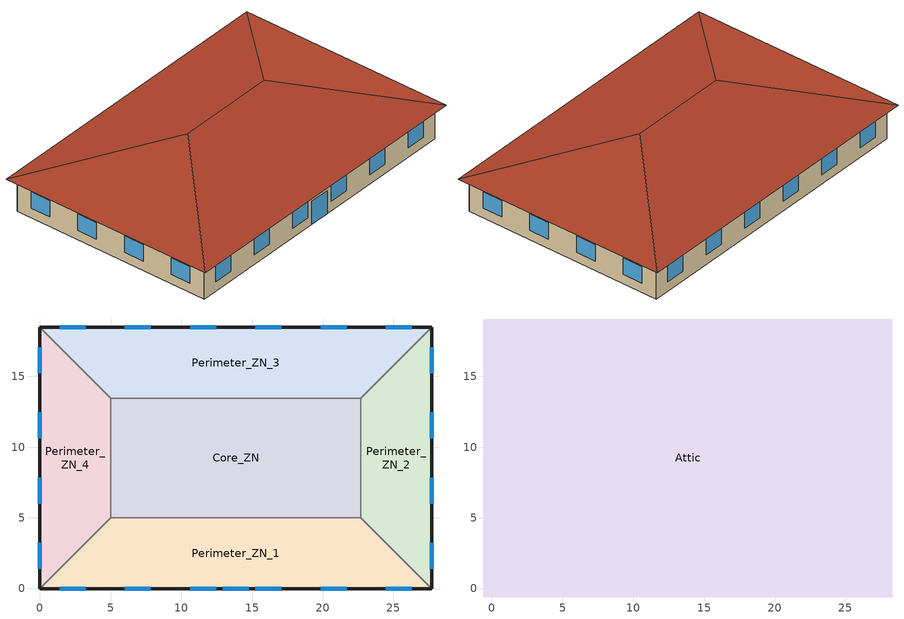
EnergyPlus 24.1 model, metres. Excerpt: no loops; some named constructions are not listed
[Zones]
Core_ZN
 floor ground (ext-slab): 5,13.46 22.69,13.46 22.69,5 5,5 z0
 wall to Perimeter_ZN_2 (int-walls): 22.69,5 22.69,13.46 z0:3.05
 wall to Perimeter_ZN_3 (int-walls): 22.69,13.46 5,13.46 z0:3.05
 wall to Perimeter_ZN_1 (int-walls): 5,5 22.69,5 z0:3.05
 wall to Perimeter_ZN_4 (int-walls): 5,13.46 5,5 z0:3.05
Perimeter_ZN_1
 floor ground (ext-slab): 27.69,0 0,0 5,5 22.69,5 z0
 wall outside (Mass Non-res Ext Wall): 0,0 27.69,0 z0:3.05
 wall to Perimeter_ZN_2 (int-walls): 27.69,0 22.69,5 z0:3.05
 wall to Perimeter_ZN_4 (int-walls): 5,5 0,0 z0:3.05
 window (Window Non-res Fixed): 1.39,0 3.22,0 / 6.01,0 7.84,0 / 10.62,0 12.45,0 / 15.24,0 17.07,0 / 19.85,0 21.68,0 / 24.47,0 26.3,0 z0.9:2.42; 12.93,0 14.76,0 z0:2.13
Perimeter_ZN_2
 floor ground (ext-slab): 22.69,13.46 27.69,18.46 27.69,0 22.69,5 z0
 wall outside (Mass Non-res Ext Wall): 27.69,0 27.69,18.46 z0:3.05
 wall to Perimeter_ZN_3 (int-walls): 27.69,18.46 22.69,13.46 z0:3.05
 window (Window Non-res Fixed): 27.69,1.39 27.69,3.22 / 27.69,6.01 27.69,7.84 / 27.69,10.62 27.69,12.45 / 27.69,15.24 27.69,17.07 z0.9:2.42
Perimeter_ZN_3
 floor ground (ext-slab): 5,13.46 0,18.46 27.69,18.46 22.69,13.46 z0
 wall outside (Mass Non-res Ext Wall): 27.69,18.46 0,18.46 z0:3.05
 wall to Perimeter_ZN_4 (int-walls): 0,18.46 5,13.46 z0:3.05
 window (Window Non-res Fixed): 26.3,18.46 24.47,18.46 / 21.68,18.46 19.85,18.46 / 17.07,18.46 15.24,18.46 / 12.45,18.46 10.62,18.46 / 7.84,18.46 6.01,18.46 / 3.22,18.46 1.39,18.46 z0.9:2.42
Perimeter_ZN_4
 floor ground (ext-slab): 5,5 0,0 0,18.46 5,13.46 z0
 wall outside (Mass Non-res Ext Wall): 0,18.46 0,0 z0:3.05
 window (Window Non-res Fixed): 0,17.07 0,15.24 / 0,12.45 0,10.62 / 0,7.84 0,6.01 / 0,3.22 0,1.39 z0.9:2.42
Attic
 floor outside (Attic Non-res Floor): 28.29,19.06 28.29,-0.6 27.69,0 27.69,18.46 z3.05; -0.6,19.06 28.29,19.06 27.69,18.46 0,18.46 z3.05; 0,0 27.69,0 28.29,-0.6 -0.6,-0.6 z3.05; -0.6,19.06 0,18.46 0,0 -0.6,-0.6 z3.05
 floor to Core_ZN (Attic Non-res Floor): 5,13.46 22.69,13.46 22.69,5 5,5 z3.05
 floor to Perimeter_ZN_2 (Attic Non-res Floor): 22.69,5 22.69,13.46 27.69,18.46 27.69,0 z3.05
 floor to Perimeter_ZN_3 (Attic Non-res Floor): 0,18.46 27.69,18.46 22.69,13.46 5,13.46 z3.05
 floor to Perimeter_ZN_1 (Attic Non-res Floor): 0,0 5,5 22.69,5 27.69,0 z3.05
 floor to Perimeter_ZN_4 (Attic Non-res Floor): 5,13.46 5,5 0,0 0,18.46 z3.05
 roof outside (Attic Non-res Roof): 28.29,-0.6,3.05 28.29,19.06,3.05 18.46,9.23,6.33; 28.29,19.06,3.05 -0.6,19.06,3.05 9.23,9.23,6.33 18.46,9.23,6.33; -0.6,-0.6,3.05 28.29,-0.6,3.05 18.46,9.23,6.33 9.23,9.23,6.33; -0.6,19.06,3.05 -0.6,-0.6,3.05 9.23,9.23,6.33
[CONSTRUCTION]
Constr_Z001_O2220_Concrete_2.2601m: Mat_Z001_O2220_Concrete_2.2601m
Constr_Z001_O2221_Metal_0.2340m: Mat_Z001_O2221_Metal_0.2340m
Constr_Z001_O2222_Metal_0.4208m: Mat_Z001_O2222_Metal_0.4208m
Constr_Z001_O2223_Metal_1.0093m: Mat_Z001_O2223_Metal_1.0093m
Constr_Z001_O2224_Plastic_0.1578m: Mat_Z001_O2224_Plastic_0.1578m
Constr_Z001_O2225_Plastic_0.1177m: Mat_Z001_O2225_Plastic_0.1177m
Constr_Z001_O2226_Plastic_0.1209m: Mat_Z001_O2226_Plastic_0.1209m
Constr_Z001_O2227_Plastic_0.1000m: Mat_Z001_O2227_Plastic_0.1000m
Constr_Z001_O2228_Plastic_0.1457m: Mat_Z001_O2228_Plastic_0.1457m
Constr_Z001_O2229_Wood_0.0429m: Mat_Z001_O2229_Wood_0.0429m
Constr_Z001_O2230_Plastic_0.2050m: Mat_Z001_O2230_Plastic_0.2050m
Constr_Z001_O2231_Plastic_0.1258m: Mat_Z001_O2231_Plastic_0.1258m
Constr_Z001_O2232_Plastic_0.0132m: Mat_Z001_O2232_Plastic_0.0132m
Constr_Z001_O2233_Plastic_0.1694m: Mat_Z001_O2233_Plastic_0.1694m
Constr_Z001_O2234_Plastic_0.1129m: Mat_Z001_O2234_Plastic_0.1129m
Constr_Z001_O2235_Wood_0.0456m: Mat_Z001_O2235_Wood_0.0456m
Constr_Z001_O2236_Plastic_0.1582m: Mat_Z001_O2236_Plastic_0.1582m
Constr_Z001_O2237_Wood_0.0462m: Mat_Z001_O2237_Wood_0.0462m
Constr_Z001_O2238_Wood_0.0544m: Mat_Z001_O2238_Wood_0.0544m
Constr_Z001_O2239_Plastic_0.1052m: Mat_Z001_O2239_Plastic_0.1052m
Constr_Z001_O2240_Plastic_0.1646m: Mat_Z001_O2240_Plastic_0.1646m
Constr_Z001_O2241_Books_0.2354m: Mat_Z001_O2241_Books_0.2354m
Constr_Z001_O2242_Plastic_0.1346m: Mat_Z001_O2242_Plastic_0.1346m
Constr_Z001_O2243_Plastic_0.1211m: Mat_Z001_O2243_Plastic_0.1211m
Constr_Z001_O2244_Plastic_0.1039m: Mat_Z001_O2244_Plastic_0.1039m
Constr_Z001_O2245_Wood_1.8713m: Mat_Z001_O2245_Wood_1.8713m
Constr_Z001_O2247_Plastic_2.0184m: Mat_Z001_O2247_Plastic_2.0184m
Constr_Z001_O2248_Plastic_1.9167m: Mat_Z001_O2248_Plastic_1.9167m
Constr_Z001_O2249_Plastic_1.9355m: Mat_Z001_O2249_Plastic_1.9355m
Constr_Z001_O2250_Plastic_1.9432m: Mat_Z001_O2250_Plastic_1.9432m
Constr_Z001_O2251_Plastic_1.9224m: Mat_Z001_O2251_Plastic_1.9224m
Constr_Z001_O2252_Wood_1.9391m: Mat_Z001_O2252_Wood_1.9391m
Constr_Z001_O2253_Wood_0.3966m: Mat_Z001_O2253_Wood_0.3966m
Constr_Z001_O2254_Wood_0.4558m: Mat_Z001_O2254_Wood_0.4558m
Constr_Z001_O2255_Wood_0.4438m: Mat_Z001_O2255_Wood_0.4438m
Constr_Z001_O2256_Wood_0.4721m: Mat_Z001_O2256_Wood_0.4721m
Constr_Z001_O2257_Wood_0.4020m: Mat_Z001_O2257_Wood_0.4020m
Constr_Z001_O2258_Wood_0.3921m: Mat_Z001_O2258_Wood_0.3921m
Constr_Z001_O2259_Wood_0.3245m: Mat_Z001_O2259_Wood_0.3245m
Constr_Z001_O2260_Wood_0.4006m: Mat_Z001_O2260_Wood_0.4006m
Constr_Z001_O2261_Plastic_1.9900m: Mat_Z001_O2261_Plastic_1.9900m
Constr_Z001_O2262_Wood_0.3963m: Mat_Z001_O2262_Wood_0.3963m
Constr_Z001_O2263_Wood_0.3981m: Mat_Z001_O2263_Wood_0.3981m
Constr_Z001_O2264_Wood_0.4413m: Mat_Z001_O2264_Wood_0.4413m
Constr_Z001_O2265_Wood_0.4720m: Mat_Z001_O2265_Wood_0.4720m
Constr_Z001_O2266_Wood_0.4507m: Mat_Z001_O2266_Wood_0.4507m
Constr_Z001_O2267_Wood_0.3932m: Mat_Z001_O2267_Wood_0.3932m
Constr_Z001_O2268_Wood_0.4478m: Mat_Z001_O2268_Wood_0.4478m
Constr_Z001_O2269_Wood_0.4352m: Mat_Z001_O2269_Wood_0.4352m
Constr_Z001_O2270_Wood_2.6012m: Mat_Z001_O2270_Wood_2.6012m
Constr_Z001_O2271_Plastic_2.0190m: Mat_Z001_O2271_Plastic_2.0190m
Constr_Z001_O2272_Plastic_0.0996m: Mat_Z001_O2272_Plastic_0.0996m
Constr_Z001_O2273_Wood_0.3887m: Mat_Z001_O2273_Wood_0.3887m
Constr_Z001_O2274_Plastic_2.4412m: Mat_Z001_O2274_Plastic_2.4412m
Constr_Z001_O2275_Plastic_1.8091m: Mat_Z001_O2275_Plastic_1.8091m
Constr_Z001_O2276_Plastic_2.1710m: Mat_Z001_O2276_Plastic_2.1710m
Constr_Z001_O2277_Plastic_1.7497m: Mat_Z001_O2277_Plastic_1.7497m
Constr_Z001_O2278_Plastic_2.2560m: Mat_Z001_O2278_Plastic_2.2560m
Constr_Z001_O2279_Wood_1.7218m: Mat_Z001_O2279_Wood_1.7218m
Constr_Z001_O2280_Concrete_1.8334m: Mat_Z001_O2280_Concrete_1.8334m
Constr_Z001_O2281_Metal_2.1809m: Mat_Z001_O2281_Metal_2.1809m
Constr_Z001_O2282_Metal_1.9381m: Mat_Z001_O2282_Metal_1.9381m
Constr_Z001_O2283_Metal_1.8836m: Mat_Z001_O2283_Metal_1.8836m
Constr_Z001_O2284_Plastic_2.4076m: Mat_Z001_O2284_Plastic_2.4076m
Constr_Z001_O2285_Plastic_2.0751m: Mat_Z001_O2285_Plastic_2.0751m
Constr_Z001_O2286_Plastic_1.5523m: Mat_Z001_O2286_Plastic_1.5523m
Constr_Z001_O2287_Plastic_2.0169m: Mat_Z001_O2287_Plastic_2.0169m
Constr_Z001_O2288_Plastic_2.0652m: Mat_Z001_O2288_Plastic_2.0652m
Constr_Z001_O2289_Wood_0.3810m: Mat_Z001_O2289_Wood_0.3810m
Constr_Z001_O2290_Plastic_1.9732m: Mat_Z001_O2290_Plastic_1.9732m
Constr_Z001_O2291_Plastic_1.6820m: Mat_Z001_O2291_Plastic_1.6820m
Constr_Z001_O2292_Plastic_0.2295m: Mat_Z001_O2292_Plastic_0.2295m
Constr_Z001_O2293_Plastic_1.7656m: Mat_Z001_O2293_Plastic_1.7656m
Constr_Z001_O2294_Plastic_1.5275m: Mat_Z001_O2294_Plastic_1.5275m
Constr_Z001_O2295_Wood_0.4200m: Mat_Z001_O2295_Wood_0.4200m
Constr_Z001_O2296_Plastic_1.8052m: Mat_Z001_O2296_Plastic_1.8052m
Constr_Z001_O2297_Wood_0.4112m: Mat_Z001_O2297_Wood_0.4112m
Constr_Z001_O2298_Wood_0.4702m: Mat_Z001_O2298_Wood_0.4702m
Constr_Z001_O2299_Plastic_1.2560m: Mat_Z001_O2299_Plastic_1.2560m
Constr_Z001_O2300_Plastic_1.9137m: Mat_Z001_O2300_Plastic_1.9137m
Constr_Z001_O2301_Books_1.6052m: Mat_Z001_O2301_Books_1.6052m
Constr_Z001_O2302_Plastic_1.7669m: Mat_Z001_O2302_Plastic_1.7669m
Constr_Z001_O2303_Plastic_1.7000m: Mat_Z001_O2303_Plastic_1.7000m
Constr_Z001_O2304_Plastic_1.7870m: Mat_Z001_O2304_Plastic_1.7870m
Constr_Z001_O2305_Plastic_0.2286m: Mat_Z001_O2305_Plastic_0.2286m
Constr_Z001_O2306_Wood_0.4031m: Mat_Z001_O2306_Wood_0.4031m
Constr_Z001_O2307_Concrete_0.5216m: Mat_Z001_O2307_Concrete_0.5216m
Constr_Z001_O2309_Wood_0.0705m: Mat_Z001_O2309_Wood_0.0705m
Constr_Z001_O2310_Wood_0.0692m: Mat_Z001_O2310_Wood_0.0692m
Constr_Z001_O2311_Wood_0.0597m: Mat_Z001_O2311_Wood_0.0597m
Constr_Z001_O2312_Plastic_0.3601m: Mat_Z001_O2312_Plastic_0.3601m
Constr_Z001_O2314_Wood_0.0677m: Mat_Z001_O2314_Wood_0.0677m
Constr_Z001_O2315_Wood_0.0695m: Mat_Z001_O2315_Wood_0.0695m
Constr_Z001_O2316_Wood_0.0690m: Mat_Z001_O2316_Wood_0.0690m
Constr_Z001_O2317_Wood_0.1121m: Mat_Z001_O2317_Wood_0.1121m
Constr_Z001_O2318_Wood_0.0617m: Mat_Z001_O2318_Wood_0.0617m
Constr_Z001_O2319_Wood_0.0582m: Mat_Z001_O2319_Wood_0.0582m
Constr_Z001_O2320_Concrete_0.7872m: Mat_Z001_O2320_Concrete_0.7872m
Constr_Z001_O2321_Wood_0.0441m: Mat_Z001_O2321_Wood_0.0441m
Constr_Z001_O2322_Plastic_0.1500m: Mat_Z001_O2322_Plastic_0.1500m
Constr_Z001_O2323_Wood_0.0534m: Mat_Z001_O2323_Wood_0.0534m
Constr_Z001_O2324_Plastic_0.0918m: Mat_Z001_O2324_Plastic_0.0918m
Constr_Z001_O2325_Plastic_0.3423m: Mat_Z001_O2325_Plastic_0.3423m
Constr_Z001_O2326_Books_0.1051m: Mat_Z001_O2326_Books_0.1051m
Constr_Z001_O2327_Plastic_0.1542m: Mat_Z001_O2327_Plastic_0.1542m
Constr_Z001_O2328_Plastic_0.1485m: Mat_Z001_O2328_Plastic_0.1485m
Constr_Z001_O2329_Plastic_0.1904m: Mat_Z001_O2329_Plastic_0.1904m
Constr_Z001_O2330_Plastic_0.1580m: Mat_Z001_O2330_Plastic_0.1580m
Constr_Z001_O2331_Plastic_0.0558m: Mat_Z001_O2331_Plastic_0.0558m
Constr_Z001_O2332_Plastic_0.0570m: Mat_Z001_O2332_Plastic_0.0570m
Constr_Z001_O2333_Wood_0.8588m: Mat_Z001_O2333_Wood_0.8588m
Constr_Z001_O2334_Wood_0.0272m: Mat_Z001_O2334_Wood_0.0272m
Constr_Z001_O2335_Wood_0.1078m: Mat_Z001_O2335_Wood_0.1078m
Constr_Z001_O2336_Wood_0.2680m: Mat_Z001_O2336_Wood_0.2680m
Constr_Z001_O2337_Wood_0.0672m: Mat_Z001_O2337_Wood_0.0672m
Constr_Z001_O2338_Wood_0.0653m: Mat_Z001_O2338_Wood_0.0653m
Constr_Z001_O2339_Fabric_0.5130m: Mat_Z001_O2339_Fabric_0.5130m
Constr_Z001_O2340_Wood_0.0702m: Mat_Z001_O2340_Wood_0.0702m
Constr_Z001_O2341_Wood_0.0616m: Mat_Z001_O2341_Wood_0.0616m
Constr_Z001_O2342_Wood_0.0561m: Mat_Z001_O2342_Wood_0.0561m
Constr_Z001_O2343_Wood_0.0410m: Mat_Z001_O2343_Wood_0.0410m
Constr_Z001_O2344_Wood_0.1022m: Mat_Z001_O2344_Wood_0.1022m
Constr_Z001_O2345_Wood_0.0514m: Mat_Z001_O2345_Wood_0.0514m
Constr_Z001_O2346_Wood_0.2193m: Mat_Z001_O2346_Wood_0.2193m
Constr_Z001_O2347_Wood_0.1848m: Mat_Z001_O2347_Wood_0.1848m
Constr_Z001_O2348_Wood_0.3084m: Mat_Z001_O2348_Wood_0.3084m
Constr_Z001_O2349_Wood_0.2725m: Mat_Z001_O2349_Wood_0.2725m
Constr_Z001_O2350_Wood_0.2994m: Mat_Z001_O2350_Wood_0.2994m
Constr_Z001_O2351_Wood_0.1586m: Mat_Z001_O2351_Wood_0.1586m
Constr_Z001_O2352_Wood_0.1521m: Mat_Z001_O2352_Wood_0.1521m
Constr_Z001_O2353_Wood_0.2015m: Mat_Z001_O2353_Wood_0.2015m
Constr_Z001_O2354_Wood_0.2369m: Mat_Z001_O2354_Wood_0.2369m
Constr_Z001_O2355_Wood_0.1536m: Mat_Z001_O2355_Wood_0.1536m
Constr_Z001_O2356_Wood_0.2126m: Mat_Z001_O2356_Wood_0.2126m
Constr_Z001_O2357_Plastic_0.2407m: Mat_Z001_O2357_Plastic_0.2407m
Constr_Z001_O2358_Plastic_0.1359m: Mat_Z001_O2358_Plastic_0.1359m
Constr_Z001_O2359_Books_0.0609m: Mat_Z001_O2359_Books_0.0609m
Constr_Z001_O2360_Plastic_0.1663m: Mat_Z001_O2360_Plastic_0.1663m
Constr_Z001_O2361_Wood_0.2301m: Mat_Z001_O2361_Wood_0.2301m
Constr_Z001_O2362_Wood_0.0985m: Mat_Z001_O2362_Wood_0.0985m
Constr_Z001_O2363_Books_0.0953m: Mat_Z001_O2363_Books_0.0953m
Constr_Z001_O2364_Plastic_0.0653m: Mat_Z001_O2364_Plastic_0.0653m
Constr_Z001_O2365_Plastic_0.0472m: Mat_Z001_O2365_Plastic_0.0472m
Constr_Z001_O2366_Fabric_0.0890m: Mat_Z001_O2366_Fabric_0.0890m
Constr_Z001_O2367_Fabric_0.1614m: Mat_Z001_O2367_Fabric_0.1614m
Constr_Z001_O2368_Fabric_0.1117m: Mat_Z001_O2368_Fabric_0.1117m
Constr_Z001_O2369_Fabric_0.1695m: Mat_Z001_O2369_Fabric_0.1695m
Constr_Z001_O2370_Fabric_0.1072m: Mat_Z001_O2370_Fabric_0.1072m
Constr_Z001_O2371_Fabric_0.1676m: Mat_Z001_O2371_Fabric_0.1676m
Constr_Z001_O2372_Wood_0.1441m: Mat_Z001_O2372_Wood_0.1441m
Constr_Z001_O2373_Plastic_0.1580m: Mat_Z001_O2373_Plastic_0.1580m
Constr_Z001_O2374_Plastic_0.0936m: Mat_Z001_O2374_Plastic_0.0936m
Constr_Z001_O2375_Fabric_0.1547m: Mat_Z001_O2375_Fabric_0.1547m
Constr_Z001_O2376_Fabric_0.2072m: Mat_Z001_O2376_Fabric_0.2072m
Constr_Z001_O2377_Fabric_0.2169m: Mat_Z001_O2377_Fabric_0.2169m
Constr_Z001_O2378_Fabric_0.1595m: Mat_Z001_O2378_Fabric_0.1595m
Constr_Z001_O2379_Plastic_0.0845m: Mat_Z001_O2379_Plastic_0.0845m
Constr_Z001_O2380_Plastic_0.1586m: Mat_Z001_O2380_Plastic_0.1586m
Constr_Z001_O2381_Wood_0.1431m: Mat_Z001_O2381_Wood_0.1431m
Constr_Z001_O2382_Wood_0.1703m: Mat_Z001_O2382_Wood_0.1703m
Constr_Z001_O2383_Wood_0.1181m: Mat_Z001_O2383_Wood_0.1181m
Constr_Z001_O2384_Wood_0.3300m: Mat_Z001_O2384_Wood_0.3300m
Constr_Z001_O2385_Wood_0.0676m: Mat_Z001_O2385_Wood_0.0676m
Constr_Z001_O2386_Wood_0.0634m: Mat_Z001_O2386_Wood_0.0634m
Constr_Z001_O2387_Fabric_0.5694m: Mat_Z001_O2387_Fabric_0.5694m
Constr_Z001_O2388_Wood_0.0609m: Mat_Z001_O2388_Wood_0.0609m
Constr_Z001_O2389_Wood_0.0964m: Mat_Z001_O2389_Wood_0.0964m
Constr_Z001_O2390_Wood_0.0623m: Mat_Z001_O2390_Wood_0.0623m
Constr_Z001_O2391_Wood_0.2884m: Mat_Z001_O2391_Wood_0.2884m
Constr_Z001_O2392_Wood_0.3297m: Mat_Z001_O2392_Wood_0.3297m
Constr_Z001_O2393_Wood_0.1209m: Mat_Z001_O2393_Wood_0.1209m
Constr_Z001_O2394_Wood_0.1845m: Mat_Z001_O2394_Wood_0.1845m
Constr_Z001_O2395_Wood_0.3739m: Mat_Z001_O2395_Wood_0.3739m
Constr_Z001_O2396_Plastic_0.2886m: Mat_Z001_O2396_Plastic_0.2886m
Constr_Z001_O2397_Books_0.0847m: Mat_Z001_O2397_Books_0.0847m
Constr_Z001_O2398_Fabric_0.1052m: Mat_Z001_O2398_Fabric_0.1052m
Constr_Z001_O2399_Plastic_0.2428m: Mat_Z001_O2399_Plastic_0.2428m
Constr_Z001_O2400_Plastic_0.0984m: Mat_Z001_O2400_Plastic_0.0984m
Constr_Z001_O2401_Wood_0.3273m: Mat_Z001_O2401_Wood_0.3273m
Constr_Z001_O2402_Plastic_0.1592m: Mat_Z001_O2402_Plastic_0.1592m
Constr_Z001_O2403_Concrete_0.2933m: Mat_Z001_O2403_Concrete_0.2933m
Constr_Z001_O2404_Concrete_0.2727m: Mat_Z001_O2404_Concrete_0.2727m
Constr_Z001_O2405_Metal_0.2288m: Mat_Z001_O2405_Metal_0.2288m
Constr_Z001_O2406_Wood_0.4260m: Mat_Z001_O2406_Wood_0.4260m
Constr_Z001_O2407_Fabric_0.6568m: Mat_Z001_O2407_Fabric_0.6568m
Constr_Z001_O2408_Wood_0.1584m: Mat_Z001_O2408_Wood_0.1584m
Constr_Z001_O2409_Wood_0.1159m: Mat_Z001_O2409_Wood_0.1159m
Constr_Z001_O2410_Plastic_0.1664m: Mat_Z001_O2410_Plastic_0.1664m
Constr_Z001_O2411_Wood_0.0946m: Mat_Z001_O2411_Wood_0.0946m
Constr_Z001_O2412_Wood_0.0690m: Mat_Z001_O2412_Wood_0.0690m
Constr_Z001_O2413_Wood_0.2717m: Mat_Z001_O2413_Wood_0.2717m
Constr_Z001_O2414_Wood_0.0599m: Mat_Z001_O2414_Wood_0.0599m
Constr_Z001_O2416_Wood_0.0831m: Mat_Z001_O2416_Wood_0.0831m
Constr_Z001_O2417_Books_0.1820m: Mat_Z001_O2417_Books_0.1820m
Constr_Z001_O2418_Books_0.0972m: Mat_Z001_O2418_Books_0.0972m
Constr_Z001_O2419_Wood_0.2337m: Mat_Z001_O2419_Wood_0.2337m
Constr_Z001_O2420_Books_0.1842m: Mat_Z001_O2420_Books_0.1842m
Constr_Z001_O2421_Plastic_0.0508m: Mat_Z001_O2421_Plastic_0.0508m
Constr_Z001_O2422_Books_0.1227m: Mat_Z001_O2422_Books_0.1227m
Constr_Z001_O2423_Plastic_0.1555m: Mat_Z001_O2423_Plastic_0.1555m
Constr_Z001_O2424_Fabric_0.2226m: Mat_Z001_O2424_Fabric_0.2226m
Constr_Z001_O2425_Fabric_0.1442m: Mat_Z001_O2425_Fabric_0.1442m
Constr_Z001_O2426_Plastic_0.2958m: Mat_Z001_O2426_Plastic_0.2958m
Constr_Z001_O2427_Books_0.1638m: Mat_Z001_O2427_Books_0.1638m
Constr_Z001_O2428_Plastic_0.0853m: Mat_Z001_O2428_Plastic_0.0853m
Constr_Z001_O2429_Books_0.0782m: Mat_Z001_O2429_Books_0.0782m
Constr_Z001_O2430_Concrete_0.2316m: Mat_Z001_O2430_Concrete_0.2316m
Constr_Z001_O2431_Plastic_0.0855m: Mat_Z001_O2431_Plastic_0.0855m
Constr_Z001_O2432_Concrete_0.9212m: Mat_Z001_O2432_Concrete_0.9212m
Constr_Z001_O2433_Concrete_0.8618m: Mat_Z001_O2433_Concrete_0.8618m
Constr_Z001_O2434_Metal_0.7458m: Mat_Z001_O2434_Metal_0.7458m
Constr_Z001_O2435_Wood_1.0342m: Mat_Z001_O2435_Wood_1.0342m
Constr_Z001_O2436_Fabric_1.2532m: Mat_Z001_O2436_Fabric_1.2532m
Constr_Z001_O2437_Wood_0.7051m: Mat_Z001_O2437_Wood_0.7051m
Constr_Z001_O2438_Wood_0.2874m: Mat_Z001_O2438_Wood_0.2874m
Constr_Z001_O2439_Plastic_1.1147m: Mat_Z001_O2439_Plastic_1.1147m
Constr_Z001_O2440_Wood_0.1555m: Mat_Z001_O2440_Wood_0.1555m
Constr_Z001_O2441_Wood_0.2987m: Mat_Z001_O2441_Wood_0.2987m
Constr_Z001_O2442_Wood_1.3577m: Mat_Z001_O2442_Wood_1.3577m
Constr_Z001_O2443_Wood_0.2052m: Mat_Z001_O2443_Wood_0.2052m
Constr_Z001_O2445_Wood_0.1135m: Mat_Z001_O2445_Wood_0.1135m
Constr_Z001_O2446_Books_0.1297m: Mat_Z001_O2446_Books_0.1297m
Constr_Z001_O2447_Books_0.7552m: Mat_Z001_O2447_Books_0.7552m
Constr_Z001_O2448_Wood_0.9696m: Mat_Z001_O2448_Wood_0.9696m
Constr_Z001_O2449_Metal_0.7248m: Mat_Z001_O2449_Metal_0.7248m
Constr_Z001_O2450_Fabric_1.3237m: Mat_Z001_O2450_Fabric_1.3237m
Constr_Z001_O2451_Fabric_0.5965m: Mat_Z001_O2451_Fabric_0.5965m
Constr_Z001_O2452_Fabric_0.5278m: Mat_Z001_O2452_Fabric_0.5278m
Constr_Z001_O2453_Metal_1.8484m: Mat_Z001_O2453_Metal_1.8484m
Constr_Z001_O2454_Books_0.2471m: Mat_Z001_O2454_Books_0.2471m
Constr_Z001_O2455_Plastic_4.7517m: Mat_Z001_O2455_Plastic_4.7517m
Constr_Z001_O2456_Books_1.1731m: Mat_Z001_O2456_Books_1.1731m
Constr_Z001_O2457_Plastic_1.9735m: Mat_Z001_O2457_Plastic_1.9735m
Constr_Z001_O2458_Fabric_0.5405m: Mat_Z001_O2458_Fabric_0.5405m
Constr_Z001_O2459_Fabric_0.4413m: Mat_Z001_O2459_Fabric_0.4413m
Constr_Z001_O2460_Plastic_0.7955m: Mat_Z001_O2460_Plastic_0.7955m
Constr_Z001_O2461_Books_1.8673m: Mat_Z001_O2461_Books_1.8673m
Constr_Z001_O2462_Plastic_1.1271m: Mat_Z001_O2462_Plastic_1.1271m
Constr_Z001_O2463_Books_0.7165m: Mat_Z001_O2463_Books_0.7165m
Constr_Z001_O2464_Concrete_0.3296m: Mat_Z001_O2464_Concrete_0.3296m
Constr_Z001_O2465_Plastic_1.6340m: Mat_Z001_O2465_Plastic_1.6340m
Constr_Z001_O2466_Wood_1.0774m: Mat_Z001_O2466_Wood_1.0774m
Constr_Z001_O2467_Wood_1.2480m: Mat_Z001_O2467_Wood_1.2480m
Constr_Z001_O2468_Wood_1.2492m: Mat_Z001_O2468_Wood_1.2492m
Constr_Z001_O2469_Wood_0.2782m: Mat_Z001_O2469_Wood_0.2782m
Constr_Z001_O2470_Wood_0.2324m: Mat_Z001_O2470_Wood_0.2324m
Constr_Z001_O2471_Fabric_1.3569m: Mat_Z001_O2471_Fabric_1.3569m
Constr_Z001_O2472_Wood_1.6247m: Mat_Z001_O2472_Wood_1.6247m
Constr_Z001_O2473_Wood_0.2637m: Mat_Z001_O2473_Wood_0.2637m
Constr_Z001_O2474_Plastic_1.0426m: Mat_Z001_O2474_Plastic_1.0426m
Constr_Z001_O2475_Plastic_1.1472m: Mat_Z001_O2475_Plastic_1.1472m
Constr_Z001_O2476_Fabric_0.2408m: Mat_Z001_O2476_Fabric_0.2408m
Constr_Z001_O2477_Fabric_0.9128m: Mat_Z001_O2477_Fabric_0.9128m
Constr_Z001_O2478_Fabric_1.2972m: Mat_Z001_O2478_Fabric_1.2972m
Constr_Z001_O2479_Plastic_0.1263m: Mat_Z001_O2479_Plastic_0.1263m
Constr_Z001_O2480_Fabric_1.5074m: Mat_Z001_O2480_Fabric_1.5074m
Constr_Z001_O2481_Plastic_0.7736m: Mat_Z001_O2481_Plastic_0.7736m
Constr_Z001_O2482_Concrete_1.3056m: Mat_Z001_O2482_Concrete_1.3056m
Constr_Z001_O2483_Plastic_0.9014m: Mat_Z001_O2483_Plastic_0.9014m
Constr_Z001_O2484_Plastic_0.5365m: Mat_Z001_O2484_Plastic_0.5365m
Constr_Z001_O2485_Plastic_1.3629m: Mat_Z001_O2485_Plastic_1.3629m
Constr_Z001_O2486_Books_1.1908m: Mat_Z001_O2486_Books_1.1908m
Constr_Z001_O2487_Plastic_1.3133m: Mat_Z001_O2487_Plastic_1.3133m
Constr_Z001_O2488_Plastic_1.8167m: Mat_Z001_O2488_Plastic_1.8167m
Constr_Z001_O2489_Plastic_1.3137m: Mat_Z001_O2489_Plastic_1.3137m
Constr_Z001_O2490_Plastic_1.2486m: Mat_Z001_O2490_Plastic_1.2486m
Constr_Z001_O2491_Wood_0.3483m: Mat_Z001_O2491_Wood_0.3483m
Constr_Z001_O2492_Wood_0.2241m: Mat_Z001_O2492_Wood_0.2241m
Constr_Z001_O2493_Wood_0.1624m: Mat_Z001_O2493_Wood_0.1624m
Constr_Z001_O2494_Wood_0.0974m: Mat_Z001_O2494_Wood_0.0974m
Constr_Z001_O2495_Wood_0.0601m: Mat_Z001_O2495_Wood_0.0601m
Constr_Z001_O2496_Fabric_0.4105m: Mat_Z001_O2496_Fabric_0.4105m
Constr_Z001_O2497_Wood_0.2036m: Mat_Z001_O2497_Wood_0.2036m
Constr_Z001_O2498_Wood_0.0625m: Mat_Z001_O2498_Wood_0.0625m
Constr_Z001_O2499_Plastic_0.1474m: Mat_Z001_O2499_Plastic_0.1474m
Constr_Z001_O2500_Plastic_0.1143m: Mat_Z001_O2500_Plastic_0.1143m
Constr_Z001_O2501_Fabric_0.0799m: Mat_Z001_O2501_Fabric_0.0799m
Constr_Z001_O2502_Fabric_0.1445m: Mat_Z001_O2502_Fabric_0.1445m
Constr_Z001_O2503_Fabric_0.1290m: Mat_Z001_O2503_Fabric_0.1290m
Constr_Z001_O2504_Plastic_0.0147m: Mat_Z001_O2504_Plastic_0.0147m
Constr_Z001_O2505_Fabric_0.0752m: Mat_Z001_O2505_Fabric_0.0752m
Constr_Z001_O2506_Plastic_0.0292m: Mat_Z001_O2506_Plastic_0.0292m
Constr_Z001_O2507_Concrete_0.0705m: Mat_Z001_O2507_Concrete_0.0705m
Constr_Z001_O2508_Plastic_0.0208m: Mat_Z001_O2508_Plastic_0.0208m
Constr_Z001_O2509_Plastic_0.0582m: Mat_Z001_O2509_Plastic_0.0582m
Constr_Z001_O2510_Books_0.1055m: Mat_Z001_O2510_Books_0.1055m
Constr_Z001_O2511_Plastic_0.1427m: Mat_Z001_O2511_Plastic_0.1427m
Constr_Z001_O2512_Plastic_0.1060m: Mat_Z001_O2512_Plastic_0.1060m
Constr_Z001_O2513_Wood_0.0882m: Mat_Z001_O2513_Wood_0.0882m
Constr_Z001_O2514_Fabric_0.4778m: Mat_Z001_O2514_Fabric_0.4778m
Constr_Z001_O2516_Wood_0.0694m: Mat_Z001_O2516_Wood_0.0694m
Constr_Z001_O2517_Wood_0.3572m: Mat_Z001_O2517_Wood_0.3572m
Constr_Z001_O2518_Plastic_0.2673m: Mat_Z001_O2518_Plastic_0.2673m
Constr_Z001_O2519_Fabric_0.2064m: Mat_Z001_O2519_Fabric_0.2064m
Constr_Z001_O2520_Wood_0.3870m: Mat_Z001_O2520_Wood_0.3870m
Constr_Z001_O2521_Wood_0.1213m: Mat_Z001_O2521_Wood_0.1213m
Constr_Z001_O2522_Plastic_0.2139m: Mat_Z001_O2522_Plastic_0.2139m
Constr_Z001_O2523_Wood_0.2425m: Mat_Z001_O2523_Wood_0.2425m
Constr_Z001_O2524_Plastic_0.2347m: Mat_Z001_O2524_Plastic_0.2347m
Constr_Z001_O2525_Plastic_0.0753m: Mat_Z001_O2525_Plastic_0.0753m
Constr_Z001_O2526_Books_0.0941m: Mat_Z001_O2526_Books_0.0941m
Constr_Z001_O2527_Plastic_0.0900m: Mat_Z001_O2527_Plastic_0.0900m
Constr_Z001_O2528_Plastic_0.1523m: Mat_Z001_O2528_Plastic_0.1523m
Constr_Z001_O2529_Wood_0.1606m: Mat_Z001_O2529_Wood_0.1606m
Constr_Z001_O2530_Plastic_0.1279m: Mat_Z001_O2530_Plastic_0.1279m
Constr_Z001_O2531_Plastic_0.1129m: Mat_Z001_O2531_Plastic_0.1129m
Constr_Z001_O2532_Wood_0.1603m: Mat_Z001_O2532_Wood_0.1603m
Constr_Z001_O2533_Plastic_0.2370m: Mat_Z001_O2533_Plastic_0.2370m
Constr_Z001_O2534_Plastic_0.1068m: Mat_Z001_O2534_Plastic_0.1068m
Constr_Z001_O2535_Plastic_0.1173m: Mat_Z001_O2535_Plastic_0.1173m
Constr_Z001_O2536_Fabric_0.1362m: Mat_Z001_O2536_Fabric_0.1362m
Constr_Z001_O2537_Fabric_0.1829m: Mat_Z001_O2537_Fabric_0.1829m
Constr_Z001_O2538_Fabric_0.1626m: Mat_Z001_O2538_Fabric_0.1626m
Constr_Z001_O2539_Fabric_0.1720m: Mat_Z001_O2539_Fabric_0.1720m
Constr_Z001_O2540_Fabric_0.2416m: Mat_Z001_O2540_Fabric_0.2416m
Constr_Z001_O2541_Fabric_0.1020m: Mat_Z001_O2541_Fabric_0.1020m
Constr_Z001_O2542_Fabric_0.1756m: Mat_Z001_O2542_Fabric_0.1756m
Constr_Z001_O2543_Concrete_1.2333m: Mat_Z001_O2543_Concrete_1.2333m
Constr_Z001_O2544_Concrete_1.2911m: Mat_Z001_O2544_Concrete_1.2911m
Constr_Z001_O2545_Concrete_0.9842m: Mat_Z001_O2545_Concrete_0.9842m
Constr_Z001_O2546_Wood_0.2770m: Mat_Z001_O2546_Wood_0.2770m
Constr_Z001_O2547_Wood_0.2539m: Mat_Z001_O2547_Wood_0.2539m
Constr_Z001_O2548_Wood_0.9824m: Mat_Z001_O2548_Wood_0.9824m
Constr_Z001_O2549_Wood_0.9531m: Mat_Z001_O2549_Wood_0.9531m
Constr_Z001_O2550_Wood_0.9828m: Mat_Z001_O2550_Wood_0.9828m
Constr_Z001_O2551_Books_0.9813m: Mat_Z001_O2551_Books_0.9813m
Constr_Z001_O2552_Wood_0.9618m: Mat_Z001_O2552_Wood_0.9618m
Constr_Z001_O2553_Plastic_0.6345m: Mat_Z001_O2553_Plastic_0.6345m
Constr_Z001_O2554_Wood_0.9322m: Mat_Z001_O2554_Wood_0.9322m
Constr_Z001_O2555_Books_0.9095m: Mat_Z001_O2555_Books_0.9095m
Constr_Z001_O2556_Wood_0.9142m: Mat_Z001_O2556_Wood_0.9142m
Constr_Z001_O2557_Wood_0.9842m: Mat_Z001_O2557_Wood_0.9842m
Constr_Z001_O2558_Books_0.9614m: Mat_Z001_O2558_Books_0.9614m
Constr_Z001_O2559_Wood_0.9749m: Mat_Z001_O2559_Wood_0.9749m
Constr_Z001_O2560_Plastic_1.0364m: Mat_Z001_O2560_Plastic_1.0364m
Constr_Z001_O2561_Plastic_1.0970m: Mat_Z001_O2561_Plastic_1.0970m
Constr_Z001_O2562_Wood_0.2170m: Mat_Z001_O2562_Wood_0.2170m
Constr_Z001_O2563_Wood_0.9219m: Mat_Z001_O2563_Wood_0.9219m
Constr_Z001_O2564_Wood_0.9611m: Mat_Z001_O2564_Wood_0.9611m
Constr_Z001_O2565_Books_0.8652m: Mat_Z001_O2565_Books_0.8652m
Constr_Z001_O2566_Wood_0.9208m: Mat_Z001_O2566_Wood_0.9208m
Constr_Z001_O2567_Concrete_0.9230m: Mat_Z001_O2567_Concrete_0.9230m
Constr_Z001_O2568_Books_1.3582m: Mat_Z001_O2568_Books_1.3582m
Constr_Z001_O2569_Books_2.7480m: Mat_Z001_O2569_Books_2.7480m
Constr_Z001_O2570_Plastic_1.3740m: Mat_Z001_O2570_Plastic_1.3740m
Constr_Z001_O2571_Books_1.0398m: Mat_Z001_O2571_Books_1.0398m
Constr_Z001_O2572_Books_1.8521m: Mat_Z001_O2572_Books_1.8521m
Constr_Z001_O2573_Books_1.2872m: Mat_Z001_O2573_Books_1.2872m
Constr_Z001_O2574_Books_1.2897m: Mat_Z001_O2574_Books_1.2897m
Constr_Z001_O2575_Books_1.0800m: Mat_Z001_O2575_Books_1.0800m
Constr_Z001_O2576_Books_1.2126m: Mat_Z001_O2576_Books_1.2126m
Constr_Z001_O2577_Plastic_1.3339m: Mat_Z001_O2577_Plastic_1.3339m
Constr_Z001_O2578_Wood_0.1040m: Mat_Z001_O2578_Wood_0.1040m
Constr_Z001_O2579_Wood_0.0609m: Mat_Z001_O2579_Wood_0.0609m
Constr_Z001_O2580_Wood_0.7371m: Mat_Z001_O2580_Wood_0.7371m
Constr_Z001_O2581_Wood_0.5094m: Mat_Z001_O2581_Wood_0.5094m
Constr_Z001_O2582_Wood_0.5048m: Mat_Z001_O2582_Wood_0.5048m
Constr_Z001_O2583_Wood_0.0469m: Mat_Z001_O2583_Wood_0.0469m
Constr_Z001_O2584_Wood_0.3780m: Mat_Z001_O2584_Wood_0.3780m
Constr_Z001_O2585_Books_0.3400m: Mat_Z001_O2585_Books_0.3400m
Constr_Z001_O2586_Wood_0.1343m: Mat_Z001_O2586_Wood_0.1343m
Constr_Z001_O2587_Books_0.1418m: Mat_Z001_O2587_Books_0.1418m
Constr_Z001_O2588_Wood_0.2598m: Mat_Z001_O2588_Wood_0.2598m
Constr_Z001_O2589_Plastic_0.2052m: Mat_Z001_O2589_Plastic_0.2052m
Constr_Z001_O2590_Plastic_0.1295m: Mat_Z001_O2590_Plastic_0.1295m
Constr_Z001_O2591_Wood_0.3007m: Mat_Z001_O2591_Wood_0.3007m
Constr_Z001_O2592_Wood_0.4432m: Mat_Z001_O2592_Wood_0.4432m
Constr_Z001_O2593_Wood_0.2012m: Mat_Z001_O2593_Wood_0.2012m
Constr_Z001_O2594_Concrete_0.2903m: Mat_Z001_O2594_Concrete_0.2903m
Constr_Z001_O2595_Books_0.1548m: Mat_Z001_O2595_Books_0.1548m
Constr_Z001_O2596_Plastic_0.1923m: Mat_Z001_O2596_Plastic_0.1923m
Constr_Z001_O2597_Books_0.2285m: Mat_Z001_O2597_Books_0.2285m
Constr_Z001_O2598_Books_0.1058m: Mat_Z001_O2598_Books_0.1058m
Constr_Z001_O2599_Concrete_1.4800m: Mat_Z001_O2599_Concrete_1.4800m
Constr_Z001_O2600_Concrete_0.9700m: Mat_Z001_O2600_Concrete_0.9700m
Constr_Z001_O2601_Wood_0.2805m: Mat_Z001_O2601_Wood_0.2805m
Constr_Z001_O2602_Wood_0.2992m: Mat_Z001_O2602_Wood_0.2992m
Constr_Z001_O2603_Wood_1.2498m: Mat_Z001_O2603_Wood_1.2498m
Constr_Z001_O2604_Wood_1.2429m: Mat_Z001_O2604_Wood_1.2429m
Constr_Z001_O2605_Books_1.0889m: Mat_Z001_O2605_Books_1.0889m
Constr_Z001_O2606_Wood_1.2528m: Mat_Z001_O2606_Wood_1.2528m
Constr_Z001_O2607_Wood_1.3430m: Mat_Z001_O2607_Wood_1.3430m
Constr_Z001_O2608_Books_1.3117m: Mat_Z001_O2608_Books_1.3117m
Constr_Z001_O2609_Wood_1.2442m: Mat_Z001_O2609_Wood_1.2442m
Constr_Z001_O2610_Wood_1.1933m: Mat_Z001_O2610_Wood_1.1933m
Constr_Z001_O2611_Books_1.2796m: Mat_Z001_O2611_Books_1.2796m
Constr_Z001_O2612_Wood_1.2675m: Mat_Z001_O2612_Wood_1.2675m
Constr_Z001_O2613_Plastic_1.4985m: Mat_Z001_O2613_Plastic_1.4985m
Constr_Z001_O2614_Plastic_1.2930m: Mat_Z001_O2614_Plastic_1.2930m
Constr_Z001_O2615_Wood_1.2305m: Mat_Z001_O2615_Wood_1.2305m
Constr_Z001_O2616_Wood_1.4148m: Mat_Z001_O2616_Wood_1.4148m
Constr_Z001_O2617_Plastic_2.0121m: Mat_Z001_O2617_Plastic_2.0121m
Constr_Z001_O2618_Books_1.3075m: Mat_Z001_O2618_Books_1.3075m
Constr_Z001_O2619_Books_1.1484m: Mat_Z001_O2619_Books_1.1484m
Constr_Z001_O2620_Books_1.1718m: Mat_Z001_O2620_Books_1.1718m
Constr_Z001_O2621_Books_1.4065m: Mat_Z001_O2621_Books_1.4065m
Constr_Z001_O2622_Books_1.3237m: Mat_Z001_O2622_Books_1.3237m
Constr_Z001_O2623_Books_1.3431m: Mat_Z001_O2623_Books_1.3431m
[INTERNALMASS] Zone or ZoneList=Core_ZN
Name | Construction | Surface Area
Core_ZN_Z001_O949_blanket | Constr_Z001_O949_Plastic_0.1188m | 0.5715
Core_ZN_Z001_O950_wardrobe | Constr_Z001_O950_Wood_0.3753m | 13.222
Core_ZN_Z001_O951_chair | Constr_Z001_O951_Wood_0.0612m | 4.0787
Core_ZN_Z001_O952_bed | Constr_Z001_O952_Wood_0.2855m | 5.3541
Core_ZN_Z001_O953_bed | Constr_Z001_O953_Fabric_0.2617m | 5.5529
Core_ZN_Z001_O954_nightstand | Constr_Z001_O954_Wood_0.1487m | 0.8173
Core_ZN_Z001_O955_nightstand | Constr_Z001_O955_Wood_0.1281m | 0.7208
Core_ZN_Z001_O956_desk | Constr_Z001_O956_Wood_0.0698m | 9.1076
Core_ZN_Z001_O957_monitor | Constr_Z001_O957_Plastic_0.0844m | 0.422
Core_ZN_Z001_O958_radiator | Constr_Z001_O958_Wood_0.1616m | 2.4586
Core_ZN_Z001_O959_coffee table | Constr_Z001_O959_Wood_0.0555m | 3.695
Core_ZN_Z001_O960_chair | Constr_Z001_O960_Wood_0.0723m | 5.6752
Core_ZN_Z001_O961_chair | Constr_Z001_O961_Wood_0.0540m | 3.3465
Core_ZN_Z001_O962_partition | Constr_Z001_O962_Concrete_0.2988m | 11.6748
Core_ZN_Z001_O963_closet | Constr_Z001_O963_Wood_0.1851m | 5.5368
Core_ZN_Z001_O964_bench | Constr_Z001_O964_Wood_0.2102m | 1.8042
Core_ZN_Z001_O965_bag | Constr_Z001_O965_Fabric_0.1311m | 0.7927
Core_ZN_Z001_O966_luggage | Constr_Z001_O966_Plastic_0.1022m | 0.9416
Core_ZN_Z001_O967_trash can | Constr_Z001_O967_Plastic_0.0155m | 1.6875
Core_ZN_Z001_O968_blanket | Constr_Z001_O968_Plastic_0.1884m | 3.1555
Core_ZN_Z001_O969_blanket | Constr_Z001_O969_Plastic_0.1383m | 1.8418
Core_ZN_Z001_O970_pillow | Constr_Z001_O970_Fabric_0.1197m | 0.7275
Core_ZN_Z001_O971_pillow | Constr_Z001_O971_Fabric_0.1110m | 1.1862
Core_ZN_Z001_O972_doorframe | Constr_Z001_O972_Concrete_0.1882m | 3.407
Core_ZN_Z001_O974_lamp | Constr_Z001_O974_Plastic_0.0716m | 0.257
Core_ZN_Z001_O975_bag | Constr_Z001_O975_Fabric_0.0715m | 0.2083
Core_ZN_Z001_O976_bag | Constr_Z001_O976_Fabric_0.0898m | 0.3885
Core_ZN_Z001_O977_bag | Constr_Z001_O977_Fabric_0.0960m | 0.1739
Core_ZN_Z001_O978_light | Constr_Z001_O978_Concrete_0.0783m | 0.3065
Core_ZN_Z001_O979_bed | Constr_Z001_O979_Fabric_1.1450m | 66.5705
Core_ZN_Z001_O980_pillow | Constr_Z001_O980_Fabric_1.0020m | 51.4975
Core_ZN_Z001_O983_desk | Constr_Z001_O983_Wood_0.2905m | 157.9287
Core_ZN_Z001_O984_shelf | Constr_Z001_O984_Wood_1.0878m | 66.8419
Core_ZN_Z001_O985_rack | Constr_Z001_O985_Wood_1.2633m | 56.407
Core_ZN_Z001_O986_clothes | Constr_Z001_O986_Fabric_1.2971m | 43.299
Core_ZN_Z001_O987_shelf | Constr_Z001_O987_Wood_1.2021m | 44.2546
Core_ZN_Z001_O988_cabinet | Constr_Z001_O988_Wood_1.1268m | 69.8237
Core_ZN_Z001_O989_clothes | Constr_Z001_O989_Fabric_1.2770m | 58.6289
Core_ZN_Z001_O990_clothes | Constr_Z001_O990_Fabric_1.2225m | 60.809
Core_ZN_Z001_O991_cabinet | Constr_Z001_O991_Wood_1.1691m | 55.4641
Core_ZN_Z001_O992_nightstand | Constr_Z001_O992_Wood_1.3089m | 40.9803
Core_ZN_Z001_O993_garbage bin | Constr_Z001_O993_Plastic_0.1672m | 255.6054
Core_ZN_Z001_O994_monitor | Constr_Z001_O994_Plastic_1.4497m | 36.6382
Core_ZN_Z001_O995_roll | Constr_Z001_O995_Plastic_1.3397m | 33.8255
Core_ZN_Z001_O996_figure | Constr_Z001_O996_Plastic_1.0444m | 20.7102
Core_ZN_Z001_O997_box | Constr_Z001_O997_Books_1.2431m | 39.2879
Core_ZN_Z001_O998_organizer | Constr_Z001_O998_Plastic_1.1578m | 41.6145
Core_ZN_Z001_O999_frame | Constr_Z001_O999_Concrete_0.8885m | 10.2553
Core_ZN_Z001_O1000_clothes | Constr_Z001_O1000_Fabric_1.2380m | 51.0459
Core_ZN_Z001_O1001_towel | Constr_Z001_O1001_Fabric_1.0962m | 46.7986
Core_ZN_Z001_O1002_towel | Constr_Z001_O1002_Fabric_1.1373m | 38.9108
Core_ZN_Z001_O1003_pillow | Constr_Z001_O1003_Fabric_1.1988m | 41.2337
Core_ZN_Z001_O1004_pillow | Constr_Z001_O1004_Fabric_0.9875m | 23.9988
Core_ZN_Z001_O1005_blanket | Constr_Z001_O1005_Plastic_1.2427m | 57.9351
Core_ZN_Z001_O1006_object | Constr_Z001_O1006_Plastic_1.3271m | 35.8769
Core_ZN_Z001_O1007_chair | Constr_Z001_O1007_Wood_0.3246m | 143.4307
Core_ZN_Z001_O1008_clothes | Constr_Z001_O1008_Fabric_1.0273m | 40.3416
Core_ZN_Z001_O1009_clothes | Constr_Z001_O1009_Fabric_1.2821m | 40.5753
Core_ZN_Z001_O1010_bed | Constr_Z001_O1010_Fabric_1.2865m | 69.2018
Core_ZN_Z001_O1011_pillow | Constr_Z001_O1011_Fabric_1.2182m | 34.2377
Core_ZN_Z001_O1014_desk | Constr_Z001_O1014_Wood_0.2896m | 172.4181
Core_ZN_Z001_O1015_shelf | Constr_Z001_O1015_Wood_1.1565m | 67.6971
Core_ZN_Z001_O1016_rack | Constr_Z001_O1016_Wood_1.1471m | 51.2777
Core_ZN_Z001_O1017_clothes | Constr_Z001_O1017_Fabric_1.1482m | 46.8889
Core_ZN_Z001_O1018_shelf | Constr_Z001_O1018_Wood_1.1604m | 44.543
Core_ZN_Z001_O1019_cabinet | Constr_Z001_O1019_Wood_1.3326m | 71.2816
Core_ZN_Z001_O1020_clothes | Constr_Z001_O1020_Fabric_1.4611m | 44.1067
Core_ZN_Z001_O1021_clothes | Constr_Z001_O1021_Fabric_1.3923m | 56.4026
Core_ZN_Z001_O1022_cabinet | Constr_Z001_O1022_Wood_1.2413m | 50.0114
Core_ZN_Z001_O1023_nightstand | Constr_Z001_O1023_Wood_1.3869m | 48.0526
Core_ZN_Z001_O1024_garbage bin | Constr_Z001_O1024_Plastic_0.1615m | 233.2833
Core_ZN_Z001_O1025_monitor | Constr_Z001_O1025_Plastic_1.4067m | 41.903
Core_ZN_Z001_O1026_roll | Constr_Z001_O1026_Plastic_1.5219m | 47.2591
Core_ZN_Z001_O1027_item | Constr_Z001_O1027_Plastic_0.6562m | 6.6279
Core_ZN_Z001_O1028_figure | Constr_Z001_O1028_Plastic_1.2384m | 30.5863
Core_ZN_Z001_O1029_box | Constr_Z001_O1029_Books_1.4018m | 33.551
Core_ZN_Z001_O1030_organizer | Constr_Z001_O1030_Plastic_1.0883m | 22.601
Core_ZN_Z001_O1031_frame | Constr_Z001_O1031_Concrete_1.0230m | 13.215
Core_ZN_Z001_O1032_clothes | Constr_Z001_O1032_Fabric_1.2617m | 48.3304
Core_ZN_Z001_O1033_towel | Constr_Z001_O1033_Fabric_1.2257m | 45.9688
Core_ZN_Z001_O1034_towel | Constr_Z001_O1034_Fabric_1.0319m | 34.4175
Core_ZN_Z001_O1035_pillow | Constr_Z001_O1035_Fabric_1.2473m | 57.5665
Core_ZN_Z001_O1036_pillow | Constr_Z001_O1036_Fabric_1.3285m | 48.1077
Core_ZN_Z001_O1037_blanket | Constr_Z001_O1037_Plastic_1.2336m | 56.9977
Core_ZN_Z001_O1038_object | Constr_Z001_O1038_Plastic_1.3155m | 46.6333
Core_ZN_Z001_O1039_chair | Constr_Z001_O1039_Wood_0.3302m | 158.405
Core_ZN_Z001_O1040_clothes | Constr_Z001_O1040_Fabric_1.4219m | 47.1219
Core_ZN_Z001_O1041_clothes | Constr_Z001_O1041_Fabric_1.4882m | 49.5422
Core_ZN_Z001_O1042_bed | Constr_Z001_O1042_Fabric_1.0220m | 51.1105
Core_ZN_Z001_O1043_pillow | Constr_Z001_O1043_Fabric_1.6843m | 16.3957
Core_ZN_Z001_O1046_desk | Constr_Z001_O1046_Wood_0.2781m | 99.4095
Core_ZN_Z001_O1047_shelf | Constr_Z001_O1047_Wood_1.1042m | 50.6799
Core_ZN_Z001_O1048_rack | Constr_Z001_O1048_Wood_1.2960m | 43.5576
Core_ZN_Z001_O1049_clothes | Constr_Z001_O1049_Fabric_0.9602m | 35.7144
Core_ZN_Z001_O1050_shelf | Constr_Z001_O1050_Wood_1.0586m | 39.0915
Core_ZN_Z001_O1051_cabinet | Constr_Z001_O1051_Wood_1.0946m | 62.0964
Core_ZN_Z001_O1052_clothes | Constr_Z001_O1052_Fabric_1.1643m | 27.0248
Core_ZN_Z001_O1053_clothes | Constr_Z001_O1053_Fabric_0.9746m | 57.0484
Core_ZN_Z001_O1054_cabinet | Constr_Z001_O1054_Wood_1.1941m | 33.2066
Core_ZN_Z001_O1055_nightstand | Constr_Z001_O1055_Wood_1.3321m | 32.2726
Core_ZN_Z001_O1056_garbage bin | Constr_Z001_O1056_Plastic_0.1610m | 197.4041
Core_ZN_Z001_O1057_monitor | Constr_Z001_O1057_Plastic_1.1336m | 28.0321
Core_ZN_Z001_O1058_roll | Constr_Z001_O1058_Plastic_1.4435m | 32.0431
Core_ZN_Z001_O1059_item | Constr_Z001_O1059_Plastic_1.0460m | 0.8191
Core_ZN_Z001_O1060_figure | Constr_Z001_O1060_Plastic_1.2395m | 43.4652
Core_ZN_Z001_O1061_box | Constr_Z001_O1061_Books_0.5379m | 2.2198
Core_ZN_Z001_O1062_organizer | Constr_Z001_O1062_Plastic_0.7832m | 18.7353
Core_ZN_Z001_O1063_frame | Constr_Z001_O1063_Concrete_1.5733m | 1.2949
Core_ZN_Z001_O1064_clothes | Constr_Z001_O1064_Fabric_1.1112m | 50.3478
Core_ZN_Z001_O1065_towel | Constr_Z001_O1065_Fabric_1.6158m | 25.5244
Core_ZN_Z001_O1066_towel | Constr_Z001_O1066_Fabric_1.0536m | 27.6558
Core_ZN_Z001_O1067_pillow | Constr_Z001_O1067_Fabric_1.0112m | 30.1787
Core_ZN_Z001_O1068_pillow | Constr_Z001_O1068_Fabric_1.2359m | 31.6025
Core_ZN_Z001_O1069_blanket | Constr_Z001_O1069_Plastic_1.0860m | 45.21
Core_ZN_Z001_O1070_object | Constr_Z001_O1070_Plastic_1.3641m | 27.7355
Core_ZN_Z001_O1071_blackboard | Constr_Z001_O1071_Concrete_0.4959m | 3.649
Core_ZN_Z001_O1072_blackboard | Constr_Z001_O1072_Concrete_0.5336m | 4.9884
Core_ZN_Z001_O1073_lamp | Constr_Z001_O1073_Plastic_0.6069m | 3.0496
Core_ZN_Z001_O1074_lamp | Constr_Z001_O1074_Plastic_0.4873m | 2.7545
Core_ZN_Z001_O1075_desk | Constr_Z001_O1075_Wood_0.0905m | 10.9132
Core_ZN_Z001_O1076_desk | Constr_Z001_O1076_Wood_0.1222m | 30.3899
Core_ZN_Z001_O1077_chair | Constr_Z001_O1077_Wood_0.0508m | 2.8744
Core_ZN_Z001_O1078_chair | Constr_Z001_O1078_Wood_0.0640m | 3.9667
Core_ZN_Z001_O1079_chair | Constr_Z001_O1079_Wood_0.0517m | 3.0831
Core_ZN_Z001_O1080_cabinet | Constr_Z001_O1080_Wood_0.5514m | 11.4213
Core_ZN_Z001_O1081_box | Constr_Z001_O1081_Books_0.2680m | 1.8448
Core_ZN_Z001_O1082_box | Constr_Z001_O1082_Books_0.2637m | 1.305
Core_ZN_Z001_O1083_stand | Constr_Z001_O1083_Wood_0.2336m | 1.8826
Core_ZN_Z001_O1084_windowsill | Constr_Z001_O1084_Metal_0.6184m | 4.8231
Core_ZN_Z001_O1085_heater | Constr_Z001_O1085_Wood_0.8426m | 4.8376
Core_ZN_Z001_O1086_box | Constr_Z001_O1086_Books_0.0830m | 0.5254
Core_ZN_Z001_O1087_item | Constr_Z001_O1087_Plastic_0.2019m | 1.1637
Core_ZN_Z001_O1088_box | Constr_Z001_O1088_Books_0.1150m | 0.314
Core_ZN_Z001_O1089_fan | Constr_Z001_O1089_Plastic_0.1924m | 0.8535
Core_ZN_Z001_O1090_monitor | Constr_Z001_O1090_Plastic_0.1748m | 0.6362
Core_ZN_Z001_O1091_monitor | Constr_Z001_O1091_Plastic_0.1478m | 0.4843
Core_ZN_Z001_O1092_laptop | Constr_Z001_O1092_Plastic_0.0978m | 0.1758
Core_ZN_Z001_O1093_telephone | Constr_Z001_O1093_Plastic_0.1159m | 0.2303
Core_ZN_Z001_O1094_monitor | Constr_Z001_O1094_Plastic_0.1351m | 0.4669
Core_ZN_Z001_O1095_pc | Constr_Z001_O1095_Plastic_0.2619m | 1.7231
Core_ZN_Z001_O1096_chair | Constr_Z001_O1096_Wood_0.0469m | 2.3766
Core_ZN_Z001_O1097_ball | Constr_Z001_O1097_Plastic_0.0927m | 0.2211
Core_ZN_Z001_O1098_folder | Constr_Z001_O1098_Plastic_0.0800m | 0.4352
Core_ZN_Z001_O1099_monitor | Constr_Z001_O1099_Plastic_0.0717m | 0.1213
Core_ZN_Z001_O1100_organizer | Constr_Z001_O1100_Plastic_0.0998m | 0.2886
Core_ZN_Z001_O1101_item | Constr_Z001_O1101_Plastic_0.0363m | 0.0303
Core_ZN_Z001_O1102_item | Constr_Z001_O1102_Plastic_0.0624m | 0.0913
Core_ZN_Z001_O1103_chair | Constr_Z001_O1103_Wood_0.0611m | 3.6551
Core_ZN_Z001_O1104_trash can | Constr_Z001_O1104_Plastic_0.0210m | 3.3857
Core_ZN_Z001_O1105_clothes | Constr_Z001_O1105_Fabric_0.1272m | 0.7801
Core_ZN_Z001_O1106_backpack | Constr_Z001_O1106_Plastic_0.1261m | 0.5037
Core_ZN_Z001_O1107_sofa | Constr_Z001_O1107_Fabric_0.4713m | 11.0717
Core_ZN_Z001_O1108_office chair | Constr_Z001_O1108_Wood_0.0766m | 6.1739
Core_ZN_Z001_O1109_pillow | Constr_Z001_O1109_Fabric_0.1872m | 0.9697
Core_ZN_Z001_O1110_couch table | Constr_Z001_O1110_Wood_0.0699m | 7.3509
Core_ZN_Z001_O1111_suitcase | Constr_Z001_O1111_Plastic_0.2481m | 0.9335
Core_ZN_Z001_O1112_tv stand | Constr_Z001_O1112_Wood_0.3397m | 1.9954
Core_ZN_Z001_O1113_tv | Constr_Z001_O1113_Plastic_0.3025m | 1.7323
Core_ZN_Z001_O1114_desk | Constr_Z001_O1114_Wood_0.0958m | 8.5781
Core_ZN_Z001_O1115_monitor | Constr_Z001_O1115_Plastic_0.1056m | 0.4963
Core_ZN_Z001_O1116_pc | Constr_Z001_O1116_Plastic_0.1769m | 0.9296
Core_ZN_Z001_O1117_suitcase | Constr_Z001_O1117_Plastic_0.1469m | 0.6631
Core_ZN_Z001_O1118_pillow | Constr_Z001_O1118_Fabric_0.1975m | 0.6361
Core_ZN_Z001_O1119_pillow | Constr_Z001_O1119_Fabric_0.1215m | 0.6059
Core_ZN_Z001_O1120_blanket | Constr_Z001_O1120_Plastic_0.1128m | 0.7024
Core_ZN_Z001_O1121_pillow | Constr_Z001_O1121_Fabric_0.2719m | 0.771
Core_ZN_Z001_O1122_pillow | Constr_Z001_O1122_Fabric_0.1647m | 0.9025
Core_ZN_Z001_O1123_bag | Constr_Z001_O1123_Fabric_0.1625m | 0.6604
Core_ZN_Z001_O1124_blanket | Constr_Z001_O1124_Plastic_0.0922m | 0.3589
Core_ZN_Z001_O1125_box | Constr_Z001_O1125_Books_0.1297m | 0.6772
Core_ZN_Z001_O1126_pillow | Constr_Z001_O1126_Fabric_0.1419m | 0.4988
Core_ZN_Z001_O1127_keyboard | Constr_Z001_O1127_Plastic_0.0627m | 0.2026
Core_ZN_Z001_O1128_pillow | Constr_Z001_O1128_Fabric_0.1747m | 0.5919
Core_ZN_Z001_O1129_wardrobe | Constr_Z001_O1129_Wood_0.3943m | 6.8831
Core_ZN_Z001_O1131_whiteboard | Constr_Z001_O1131_Plastic_0.5012m | 5.3907
Core_ZN_Z001_O1132_whiteboard | Constr_Z001_O1132_Plastic_0.3190m | 6.075
Core_ZN_Z001_O1133_jalousie | Constr_Z001_O1133_Plastic_0.5852m | 17.5722
Core_ZN_Z001_O1134_jalousie | Constr_Z001_O1134_Plastic_0.9272m | 30.2895
Core_ZN_Z001_O1135_whiteboard | Constr_Z001_O1135_Plastic_0.3396m | 6.8752
Core_ZN_Z001_O1136_shelf | Constr_Z001_O1136_Wood_0.2760m | 5.3171
Core_ZN_Z001_O1137_table | Constr_Z001_O1137_Wood_0.1026m | 23.3018
Core_ZN_Z001_O1138_chair | Constr_Z001_O1138_Wood_0.0769m | 6.719
Core_ZN_Z001_O1139_chair | Constr_Z001_O1139_Wood_0.0477m | 2.4954
Core_ZN_Z001_O1140_chair | Constr_Z001_O1140_Wood_0.0549m | 3.1247
Core_ZN_Z001_O1141_chair | Constr_Z001_O1141_Wood_0.0489m | 2.7003
Core_ZN_Z001_O1142_table | Constr_Z001_O1142_Wood_0.1077m | 21.3415
Core_ZN_Z001_O1143_chair | Constr_Z001_O1143_Wood_0.0494m | 2.7587
Core_ZN_Z001_O1144_chair | Constr_Z001_O1144_Wood_0.0600m | 3.4849
Core_ZN_Z001_O1145_umbrella | Constr_Z001_O1145_Plastic_0.2414m | 1.2911
Core_ZN_Z001_O1146_table | Constr_Z001_O1146_Wood_0.0942m | 28.4273
Core_ZN_Z001_O1147_chair | Constr_Z001_O1147_Wood_0.0527m | 3.0584
Core_ZN_Z001_O1148_chair | Constr_Z001_O1148_Wood_0.0563m | 3.6118
Core_ZN_Z001_O1149_chair | Constr_Z001_O1149_Wood_0.0454m | 2.2179
Core_ZN_Z001_O1150_chair | Constr_Z001_O1150_Wood_0.0411m | 2.323
Core_ZN_Z001_O1151_computer desk | Constr_Z001_O1151_Wood_0.0989m | 43.1453
Core_ZN_Z001_O1152_chair | Constr_Z001_O1152_Wood_0.0433m | 2.0319
Core_ZN_Z001_O1153_chair | Constr_Z001_O1153_Wood_0.0418m | 1.9759
Core_ZN_Z001_O1154_cabinet | Constr_Z001_O1154_Wood_0.2208m | 2.5781
Core_ZN_Z001_O1155_coffee machine | Constr_Z001_O1155_Plastic_0.0917m | 0.4288
Core_ZN_Z001_O1156_chair | Constr_Z001_O1156_Wood_0.0188m | 0.9327
Core_ZN_Z001_O1157_device | Constr_Z001_O1157_Plastic_0.1678m | 0.5262
Core_ZN_Z001_O1158_monitor | Constr_Z001_O1158_Plastic_0.2885m | 1.1473
Core_ZN_Z001_O1159_monitor | Constr_Z001_O1159_Plastic_0.0923m | 0.5796
